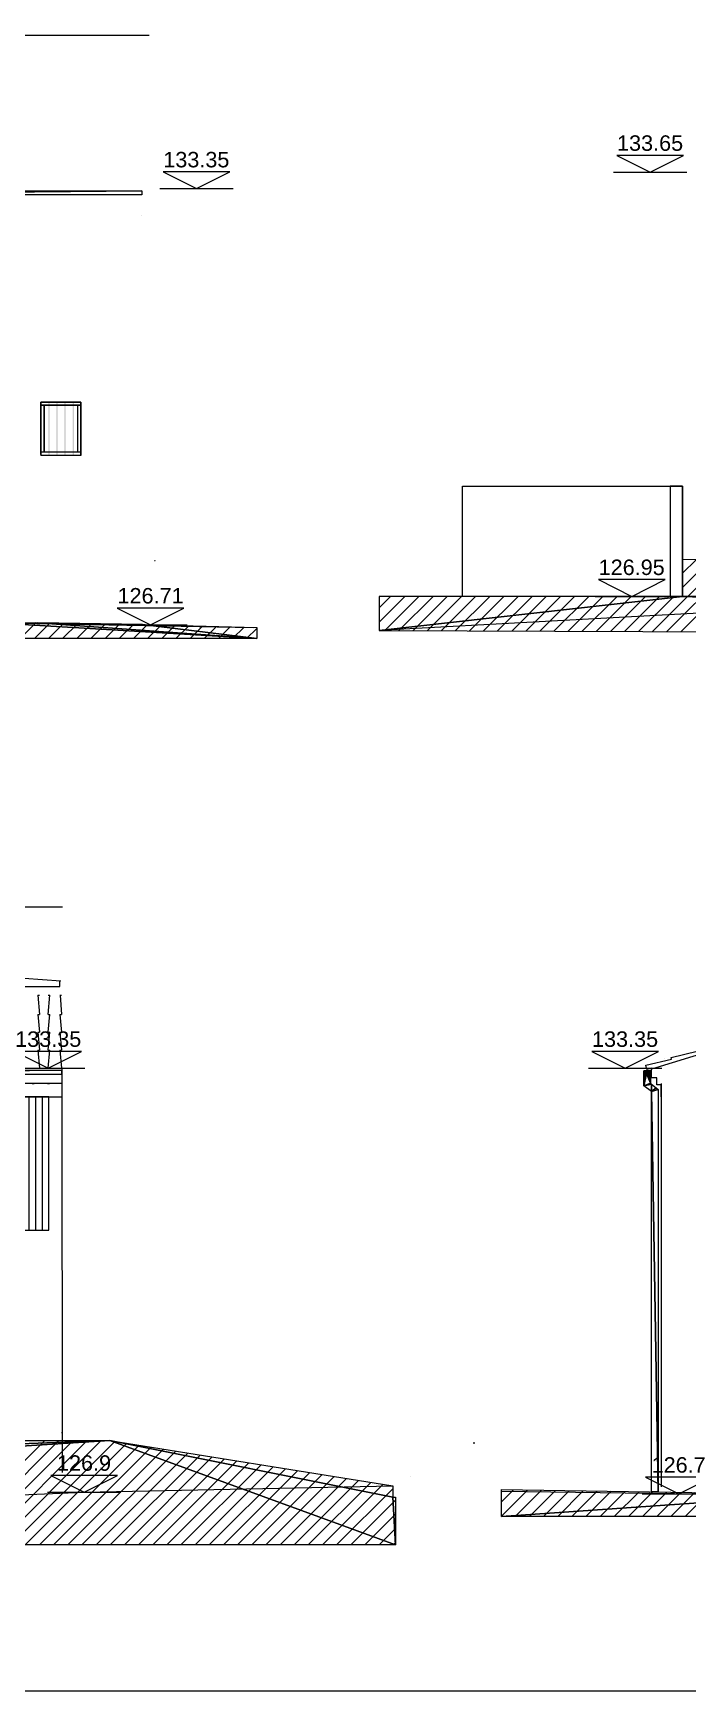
# Model space of a CAD drawing. Header units: metres. Extents: x 1.8 to 61.8, y -52.8 to -10.8.
# Drawn here: x 22.29 to 27.2, y -52.77 to -40.34 of the extents above; entities that cross this region are included whole.
import ezdxf
from ezdxf.enums import TextEntityAlignment as Align
from ezdxf.lldxf.tags import DXFTag

# ---------------------------------------------------------------- set-up
doc = ezdxf.new("R2010")
doc.units = ezdxf.units.M
doc.header["$MEASUREMENT"] = 0
for name, color, linetype in [('Calque commun', 7, 'Continuous'), ('Calque59', 7, 'Continuous'), ('Calque79', 7, 'Continuous'), ('Cotations', 7, 'Continuous')]:
    doc.layers.add(name, color=color, linetype=linetype)
doc.styles.add('Arial15', font='arial.ttf', dxfattribs={"height": 0.231939})
tags = doc.linetypes.add('HIDDEN', pattern=[0.375, 0.25, -0.125]).pattern_tags.tags
tags[6:7] = [DXFTag(74, 4), DXFTag(75, 0), DXFTag(340, '0'), DXFTag(46, 1.0), DXFTag(50, 0.0), DXFTag(44, 0.0), DXFTag(45, 0.0)]
tags[4:5] = [DXFTag(74, 4), DXFTag(75, 0), DXFTag(340, '0'), DXFTag(46, 1.0), DXFTag(50, 0.0), DXFTag(44, 0.0), DXFTag(45, 0.0)]

# ---------------------------------------------------------------- blocks, each defined once
blk = doc.blocks.new('TOIT FACADE 40')
at = {"layer": 'Calque commun', "color": 32, "linetype": 'Continuous', "lineweight": 9}
blk.add_line((90.134, -18.599), (90.134, -18.521), dxfattribs=at)
at = {"layer": 'Calque commun', "color": 7, "linetype": 'Continuous', "lineweight": 9}
blk.add_line((90.171, -25.892), (90.17, -19.825), dxfattribs=at)
at = {"layer": 'Calque59', "color": 32, "linetype": 'Continuous', "lineweight": 9}
for p, q in [((89.801, -18.731), (89.826, -18.731)), ((89.803, -18.731), (89.826, -19.019)), ((89.959, -19.019), (89.982, -18.731)), ((89.959, -18.731), (89.984, -18.731)), ((90.134, -18.731), (90.159, -18.731)), ((90.136, -18.731), (90.159, -19.019)), ((89.801, -19.019), (89.826, -19.288)), ((89.801, -19.019), (89.826, -19.019)), ((89.959, -19.288), (89.984, -19.019)), ((89.959, -19.019), (89.984, -19.019)), ((90.134, -19.019), (90.159, -19.288)), ((90.134, -19.019), (90.159, -19.019)), ((89.801, -19.288), (89.826, -19.556)), ((89.801, -19.288), (89.826, -19.288)), ((89.959, -19.556), (89.984, -19.288)), ((89.959, -19.288), (89.984, -19.288)), ((90.134, -19.288), (90.159, -19.556)), ((90.134, -19.288), (90.159, -19.288)), ((89.801, -19.556), (89.826, -19.825)), ((89.801, -19.556), (89.826, -19.556)), ((89.959, -19.825), (89.984, -19.556)), ((89.959, -19.556), (89.984, -19.556)), ((90.134, -19.556), (90.159, -19.825)), ((90.134, -19.556), (90.159, -19.556)), ((89.801, -19.825), (89.826, -19.825)), ((89.959, -19.825), (89.984, -19.825)), ((90.134, -19.825), (90.159, -19.825)), ((89.717, -20.058), (89.746, -20.058)), ((89.946, -20.058), (89.976, -20.058))]:
    blk.add_line(p, q, dxfattribs=at)
blk.add_polyline3d([(90.148, -18.521, 0), (89.599, -18.482, 0), (89.599, -18.599, 0), (90.134, -18.599, 0)], dxfattribs=at)
blk = doc.blocks.new('Block4')
at = {"layer": 'Calque commun', "color": 0, "linetype": 'Continuous', "lineweight": 9}
blk.add_line((-0.55, 0), (0.55, 0), dxfattribs=at)
blk.add_polyline3d([(-0.5, 0.25, 0), (0, 0, 0), (0.5, 0.25, 0), (-0.5, 0.25, 0)], dxfattribs=at)
blk = doc.blocks.new('Lvl1')
at = {"layer": 'Calque commun', "color": 0, "linetype": 'ByBlock', "lineweight": -2}
blk.add_blockref('Block4', (0, 0), dxfattribs=at)
blk = doc.blocks.new('facade villa 123-2')
at = {"layer": 'Cotations', "color": 250, "linetype": 'ByBlock', "lineweight": -2}
blk.add_blockref('Lvl1', (-41.922, 28.555), dxfattribs=at)
at = {"layer": 'Cotations', "color": 212, "linetype": 'ByBlock', "lineweight": -2, "style": 'Arial15'}
blk.add_text('133.35', height=0.2319, dxfattribs=at).set_placement((-41.923, 28.805), align=Align.BOTTOM_CENTER)
blk = doc.blocks.new('facade villa 123-7')
at = {"layer": 'Cotations', "color": 250, "linetype": 'ByBlock', "lineweight": -2}
blk.add_blockref('Lvl1', (-44.142, 15.365), dxfattribs=at)
at = {"layer": 'Cotations', "color": 212, "linetype": 'ByBlock', "lineweight": -2, "style": 'Arial15'}
blk.add_text('133.35', height=0.2319, dxfattribs=at).set_placement((-44.143, 15.615), align=Align.BOTTOM_CENTER)
blk = doc.blocks.new('facade villa 123-8')
at = {"layer": 'Cotations', "color": 250, "linetype": 'ByBlock', "lineweight": -2}
blk.add_blockref('Lvl1', (-35.12, 28.803), dxfattribs=at)
at = {"layer": 'Cotations', "color": 212, "linetype": 'ByBlock', "lineweight": -2, "style": 'Arial15'}
blk.add_text('133.65', height=0.2319, dxfattribs=at).set_placement((-35.121, 29.053), align=Align.BOTTOM_CENTER)
blk = doc.blocks.new('facade villa 123-9')
at = {"layer": 'Cotations', "color": 250, "linetype": 'ByBlock', "lineweight": -2}
blk.add_blockref('Lvl1', (-35.495, 15.365), dxfattribs=at)
at = {"layer": 'Cotations', "color": 212, "linetype": 'ByBlock', "lineweight": -2, "style": 'Arial15'}
blk.add_text('133.35', height=0.2319, dxfattribs=at).set_placement((-35.496, 15.615), align=Align.BOTTOM_CENTER)
blk = doc.blocks.new('hatch24')
at = {"layer": 'Calque commun', "color": 8, "linetype": 'Continuous', "lineweight": 9}
for p, q in [((-44.732, 14.933), (-44.732, 12.933)), ((-44.632, 14.933), (-44.632, 12.933)), ((-44.532, 14.933), (-44.532, 12.933)), ((-44.432, 14.933), (-44.432, 12.933)), ((-44.332, 14.933), (-44.332, 12.933)), ((-44.232, 14.933), (-44.232, 12.933))]:
    blk.add_line(p, q, dxfattribs=at)
mesh = blk.add_polyface(dxfattribs=at)
corners = [(-44.132, 14.933), (-44.732, 14.933), (-44.732, 12.933), (-44.132, 12.933)]
mesh.append_faces([[corners[k] for k in face] for face in [(0, 1, 2, 3)]], dxfattribs={"color": 8})
blk = doc.blocks.new('facade villa 123-16')
at = {"layer": 'Cotations', "color": 250, "linetype": 'ByBlock', "lineweight": -2}
blk.add_blockref('Lvl1', (-42.608, 22.014), dxfattribs=at)
at = {"layer": 'Cotations', "color": 212, "linetype": 'ByBlock', "lineweight": -2, "style": 'Arial15'}
blk.add_text('126.71', height=0.2319, dxfattribs=at).set_placement((-42.609, 22.264), align=Align.BOTTOM_CENTER)
blk = doc.blocks.new('facade villa 123-23')
at = {"layer": 'Cotations', "color": 250, "linetype": 'ByBlock', "lineweight": -2}
blk.add_blockref('Lvl1', (-43.605, 9.007), dxfattribs=at)
at = {"layer": 'Cotations', "color": 212, "linetype": 'ByBlock', "lineweight": -2, "style": 'Arial15'}
blk.add_text('126.9', height=0.2319, dxfattribs=at).set_placement((-43.606, 9.257), align=Align.BOTTOM_CENTER)
blk = doc.blocks.new('hatch27')
at = {"layer": 'Calque commun', "color": 7, "linetype": 'Continuous', "lineweight": 9}
for p, q in [((-44.195, 9.78), (-45.759, 8.216)), ((-43.983, 9.78), (-45.547, 8.216)), ((-43.771, 9.78), (-45.335, 8.216)), ((-43.559, 9.78), (-45.123, 8.216)), ((-43.347, 9.78), (-44.911, 8.216)), ((-43.146, 9.768), (-44.699, 8.216)), ((-42.964, 9.739), (-44.487, 8.216)), ((-42.781, 9.709), (-44.274, 8.216)), ((-42.598, 9.68), (-44.062, 8.216)), ((-42.415, 9.651), (-43.85, 8.216)), ((-42.232, 9.621), (-43.638, 8.216)), ((-42.05, 9.592), (-43.426, 8.216)), ((-41.867, 9.563), (-43.214, 8.216)), ((-41.684, 9.534), (-43.002, 8.216)), ((-41.501, 9.504), (-42.79, 8.216)), ((-41.318, 9.475), (-42.577, 8.216)), ((-41.136, 9.446), (-42.365, 8.216)), ((-40.953, 9.416), (-42.153, 8.216)), ((-40.77, 9.387), (-41.941, 8.216)), ((-40.587, 9.358), (-41.729, 8.216)), ((-40.404, 9.328), (-41.517, 8.216)), ((-40.222, 9.299), (-41.305, 8.216)), ((-40.039, 9.27), (-41.093, 8.216)), ((-39.856, 9.24), (-40.88, 8.216)), ((-39.673, 9.211), (-40.668, 8.216)), ((-39.49, 9.182), (-40.456, 8.216)), ((-39.307, 9.152), (-40.244, 8.216)), ((-39.125, 9.123), (-40.032, 8.216)), ((-38.978, 9.057), (-39.82, 8.216)), ((-38.937, 8.886), (-39.608, 8.216)), ((-38.937, 8.674), (-39.396, 8.216)), ((-38.937, 8.462), (-39.183, 8.216)), ((-38.937, 8.25), (-38.971, 8.216))]:
    blk.add_line(p, q, dxfattribs=at)
at = {"layer": 'Calque commun', "color": 7, "linetype": 'Continuous', "lineweight": 18}
mesh = blk.add_polyface(dxfattribs=at)
corners = [(-38.978, 8.929), (-38.937, 8.929), (-38.937, 8.216), (-67.691, 8.93), (-66.106, 8.929), (-67.691, 8.216), (-43.221, 9.78), (-65.154, 9.78), (-38.978, 9.099)]
mesh.append_faces([[corners[k] for k in face] for face in [(6, 4, 7)]], dxfattribs={"vtx0": -1, "color": 7})
mesh.append_faces([[corners[k] for k in face] for face in [(6, 5, 4), (6, 0, 2)]], dxfattribs={"vtx0": -1, "vtx1": -1, "vtx2": -1, "color": 7})
mesh.append_faces([[corners[k] for k in face] for face in [(6, 2, 5)]], dxfattribs={"vtx0": -1, "vtx2": -1, "color": 7})
mesh.append_faces([[corners[k] for k in face] for face in [(3, 4, 5)]], dxfattribs={"vtx1": -1, "color": 7})
mesh.append_faces([[corners[k] for k in face] for face in [(0, 1, 2), (6, 8, 0)]], dxfattribs={"vtx2": -1, "color": 7})
blk = doc.blocks.new('facade villa 123-25')
at = {"layer": 'Cotations', "color": 250, "linetype": 'ByBlock', "lineweight": -2}
blk.add_blockref('Lvl1', (-34.692, 8.979), dxfattribs=at)
at = {"layer": 'Cotations', "color": 212, "linetype": 'ByBlock', "lineweight": -2, "style": 'Arial15'}
blk.add_text('126.7', height=0.2319, dxfattribs=at).set_placement((-34.693, 9.229), align=Align.BOTTOM_CENTER)
blk = doc.blocks.new('hatch28')
at = {"layer": 'Calque commun', "color": 7, "linetype": 'Continuous', "lineweight": 9}
for p, q in [((-37.168, 9.041), (-37.35, 8.859)), ((-36.959, 9.038), (-37.35, 8.647)), ((-36.75, 9.035), (-37.143, 8.642)), ((-36.541, 9.032), (-36.931, 8.642)), ((-36.332, 9.028), (-36.718, 8.642)), ((-36.123, 9.025), (-36.506, 8.642)), ((-35.914, 9.022), (-36.294, 8.642)), ((-35.705, 9.019), (-36.082, 8.642)), ((-35.496, 9.016), (-35.87, 8.642)), ((-35.287, 9.013), (-35.658, 8.642)), ((-35.078, 9.01), (-35.446, 8.642)), ((-34.869, 9.007), (-35.233, 8.642)), ((-34.66, 9.003), (-35.021, 8.642)), ((-34.451, 9), (-34.809, 8.642)), ((-34.242, 8.997), (-34.597, 8.642))]:
    blk.add_line(p, q, dxfattribs=at)
at = {"layer": 'Calque commun', "color": 7, "linetype": 'Continuous', "lineweight": 18}
mesh = blk.add_polyface(dxfattribs=at)
corners = [(-25.731, 9.772), (-21.947, 9.044), (-32.592, 8.972), (-30.355, 9.772), (-17.754, 8.642), (-17.754, 9.044), (-37.35, 8.642), (-37.35, 9.044), (-21.947, 9.777), (-25.747, 9.777)]
mesh.append_faces([[corners[k] for k in face] for face in [(4, 1, 5)]], dxfattribs={"vtx0": -1, "color": 7})
mesh.append_faces([[corners[k] for k in face] for face in [(0, 1, 2), (4, 2, 1)]], dxfattribs={"vtx0": -1, "vtx1": -1, "vtx2": -1, "color": 7})
mesh.append_faces([[corners[k] for k in face] for face in [(0, 8, 1)]], dxfattribs={"vtx0": -1, "vtx2": -1, "color": 7})
mesh.append_faces([[corners[k] for k in face] for face in [(3, 0, 2)]], dxfattribs={"vtx1": -1, "color": 7})
mesh.append_faces([[corners[k] for k in face] for face in [(4, 6, 2)]], dxfattribs={"vtx1": -1, "vtx2": -1, "color": 7})
mesh.append_faces([[corners[k] for k in face] for face in [(6, 7, 2), (0, 9, 8)]], dxfattribs={"vtx2": -1, "color": 7})
blk = doc.blocks.new('facade villa 123-28')
at = {"layer": 'Cotations', "color": 250, "linetype": 'ByBlock', "lineweight": -2}
blk.add_blockref('Lvl1', (-35.396, 22.441), dxfattribs=at)
at = {"layer": 'Cotations', "color": 212, "linetype": 'ByBlock', "lineweight": -2, "style": 'Arial15'}
blk.add_text('126.95', height=0.2319, dxfattribs=at).set_placement((-35.397, 22.691), align=Align.BOTTOM_CENTER)
blk = doc.blocks.new('hatch29')
at = {"layer": 'Calque commun', "color": 7, "linetype": 'Continuous', "lineweight": 9}
for p, q in [((-35.083, 21.913), (-34.009, 22.987)), ((-34.871, 21.912), (-33.798, 22.986)), ((-34.66, 21.911), (-33.587, 22.984)), ((-34.633, 22.787), (-34.43, 22.99)), ((-34.633, 22.575), (-34.22, 22.988)), ((-39.183, 22.268), (-39.01, 22.441)), ((-39.182, 22.056), (-38.798, 22.441)), ((-39.098, 21.928), (-38.586, 22.441)), ((-38.887, 21.928), (-38.374, 22.441)), ((-38.675, 21.927), (-38.161, 22.441)), ((-38.464, 21.926), (-37.949, 22.441)), ((-38.253, 21.925), (-37.737, 22.441)), ((-38.041, 21.924), (-37.525, 22.441)), ((-37.83, 21.923), (-37.313, 22.441)), ((-37.619, 21.923), (-37.101, 22.441)), ((-37.407, 21.922), (-36.889, 22.441)), ((-37.196, 21.921), (-36.677, 22.441)), ((-36.985, 21.92), (-36.464, 22.441)), ((-36.773, 21.919), (-36.252, 22.441)), ((-36.562, 21.919), (-36.04, 22.441)), ((-36.351, 21.918), (-35.828, 22.441)), ((-36.139, 21.917), (-35.616, 22.441)), ((-35.928, 21.916), (-35.404, 22.441)), ((-35.717, 21.915), (-35.192, 22.441)), ((-35.505, 21.915), (-34.979, 22.441)), ((-35.294, 21.914), (-34.767, 22.441))]:
    blk.add_line(p, q, dxfattribs=at)
at = {"layer": 'Calque commun', "color": 7, "linetype": 'Continuous', "lineweight": 18}
mesh = blk.add_polyface(dxfattribs=at)
corners = [(-16.782, 21.844), (-34.633, 22.441), (-39.182, 21.929), (-39.183, 22.441), (-16.782, 22.441), (-16.782, 22.879), (-34.633, 22.991)]
mesh.append_faces([[corners[k] for k in face] for face in [(0, 1, 2), (5, 1, 4)]], dxfattribs={"vtx0": -1, "vtx1": -1, "color": 7})
mesh.append_faces([[corners[k] for k in face] for face in [(0, 4, 1)]], dxfattribs={"vtx1": -1, "vtx2": -1, "color": 7})
mesh.append_faces([[corners[k] for k in face] for face in [(1, 3, 2), (5, 6, 1)]], dxfattribs={"vtx2": -1, "color": 7})
blk = doc.blocks.new('hatch30')
at = {"layer": 'Calque commun', "color": 7, "linetype": 'Continuous', "lineweight": 9}
for p, q in [((-44.324, 22.047), (-44.563, 21.808)), ((-44.116, 22.043), (-44.351, 21.808)), ((-43.908, 22.039), (-44.139, 21.808)), ((-43.699, 22.035), (-43.927, 21.808)), ((-43.491, 22.032), (-43.715, 21.808)), ((-43.282, 22.028), (-43.502, 21.808)), ((-43.074, 22.024), (-43.29, 21.808)), ((-42.866, 22.021), (-43.078, 21.808)), ((-42.658, 22.016), (-42.866, 21.808)), ((-42.451, 22.011), (-42.654, 21.808)), ((-42.244, 22.006), (-42.442, 21.808)), ((-42.037, 22.001), (-42.23, 21.808)), ((-41.83, 21.996), (-42.017, 21.808)), ((-41.622, 21.991), (-41.805, 21.808)), ((-41.415, 21.986), (-41.593, 21.808)), ((-41.208, 21.981), (-41.381, 21.808)), ((-41.017, 21.96), (-41.169, 21.808))]:
    blk.add_line(p, q, dxfattribs=at)
at = {"layer": 'Calque commun', "color": 7, "linetype": 'Continuous', "lineweight": 18}
mesh = blk.add_polyface(dxfattribs=at)
corners = [(-62.361, 22.79), (-55.6, 23.153), (-45.194, 22.06), (-49.308, 23.128), (-47.311, 22.701), (-48.91, 23.128), (-48.546, 23.128), (-62.361, 22.8), (-72.808, 22.538), (-68.093, 22.538), (-72.808, 21.808), (-49.302, 23.128), (-49.166, 23.128), (-44.3, 22.046), (-42.73, 22.018), (-42.73, 22.018), (-65.886, 22.815), (-41.017, 21.808), (-41.017, 21.976)]
mesh.append_faces([[corners[k] for k in face] for face in [(17, 15, 18)]], dxfattribs={"vtx0": -1, "color": 7})
mesh.append_faces([[corners[k] for k in face] for face in [(3, 4, 1), (11, 4, 3), (5, 4, 12)]], dxfattribs={"vtx0": -1, "vtx1": -1, "color": 7})
mesh.append_faces([[corners[k] for k in face] for face in [(0, 1, 2), (10, 0, 2), (17, 13, 15), (10, 9, 0)]], dxfattribs={"vtx0": -1, "vtx1": -1, "vtx2": -1, "color": 7})
mesh.append_faces([[corners[k] for k in face] for face in [(17, 2, 13)]], dxfattribs={"vtx0": -1, "vtx2": -1, "color": 7})
mesh.append_faces([[corners[k] for k in face] for face in [(7, 1, 0), (8, 9, 10)]], dxfattribs={"vtx1": -1, "color": 7})
mesh.append_faces([[corners[k] for k in face] for face in [(4, 2, 1), (11, 12, 4), (17, 10, 2)]], dxfattribs={"vtx1": -1, "vtx2": -1, "color": 7})
mesh.append_faces([[corners[k] for k in face] for face in [(5, 6, 4), (13, 14, 15), (9, 16, 0)]], dxfattribs={"vtx2": -1, "color": 7})
blk = doc.blocks.new('facade villa 123-31')
at = {"layer": 'Calque commun', "color": 7, "linetype": 'Continuous', "lineweight": 9}
for p, q in [((-42.74, 28.153), (-42.74, 28.153)), ((-44.255, 25.355), (-44.255, 24.555)), ((-44.255, 25.355), (-44.255, 25.355)), ((-43.655, 25.355), (-44.255, 25.355)), ((-44.255, 25.355), (-44.255, 24.555)), ((-43.655, 25.355), (-44.255, 25.355)), ((-44.255, 25.355), (-44.255, 25.355)), ((-43.655, 25.355), (-44.255, 25.355)), ((-44.255, 24.567), (-44.255, 25.355)), ((-44.255, 25.355), (-43.655, 25.355)), ((-44.205, 25.308), (-44.255, 25.308)), ((-44.255, 25.308), (-44.205, 25.308)), ((-43.705, 25.308), (-44.205, 25.308)), ((-44.205, 24.605), (-44.205, 25.308)), ((-44.205, 25.308), (-43.705, 25.308)), ((-44.205, 25.305), (-44.205, 24.605)), ((-43.655, 25.308), (-43.705, 25.308)), ((-43.705, 25.308), (-43.655, 25.308)), ((-43.705, 25.308), (-43.705, 24.617)), ((-43.705, 25.305), (-43.705, 24.605)), ((-43.655, 25.355), (-43.655, 24.555)), ((-43.655, 25.355), (-43.655, 24.555)), ((-43.655, 24.555), (-43.655, 25.355)), ((-43.655, 24.605), (-44.255, 24.605)), ((-44.255, 24.555), (-44.255, 24.555)), ((-43.655, 24.555), (-44.255, 24.555)), ((-44.255, 24.555), (-44.255, 24.555)), ((-43.655, 24.555), (-44.255, 24.555)), ((-37.933, 22.441), (-37.933, 24.091)), ((-37.933, 24.091), (-34.633, 24.091)), ((-34.633, 24.091), (-34.633, 22.989)), ((-42.549, 22.972), (-42.549, 22.972)), ((-42.549, 22.972), (-42.549, 22.972)), ((-42.549, 22.972), (-42.549, 22.972)), ((-42.549, 22.972), (-42.549, 22.972)), ((-42.549, 22.972), (-42.549, 22.972)), ((-42.549, 22.972), (-42.549, 22.972)), ((-42.542, 22.972), (-42.549, 22.972)), ((-42.532, 22.972), (-42.532, 22.972)), ((-42.532, 22.972), (-42.532, 22.972)), ((-34.912, 15.509), (-34.912, 15.509)), ((-43.944, 14.962), (-43.944, 14.962)), ((-34.955, 15.133), (-34.955, 9.088)), ((-43.938, 9.897), (-43.944, 9.897)), ((-43.938, 9.897), (-43.938, 9.897)), ((-43.938, 9.897), (-43.938, 9.897)), ((-37.746, 9.743), (-37.772, 9.743)), ((-37.756, 9.744), (-37.756, 9.743)), ((-38.707, 9.239), (-38.707, 9.239)), ((-38.706, 9.239), (-38.706, 9.239)), ((-38.706, 9.239), (-38.706, 9.239)), ((-34.955, 8.975), (-34.965, 8.975))]:
    blk.add_line(p, q, dxfattribs=at)
at = {"layer": 'Calque commun', "color": 26, "linetype": 'HIDDEN', "lineweight": 18}
for p, q in [((-30.208, 22.416), (-39.182, 21.929)), ((-50.196, 8.725), (-43.61, 9.008)), ((-43.61, 9.008), (-38.978, 9.099)), ((-18.557, 8.768), (-37.35, 9.015))]:
    blk.add_line(p, q, dxfattribs=at)
at = {"layer": 'Calque commun', "color": 26, "linetype": 'HIDDEN', "lineweight": 18, "flags": 128}
blk.add_lwpolyline([(-65.382, 22.729), (-62.398, 22.714), (-50.807, 22.36), (-45.674, 22.06), (-41.069, 21.975)], dxfattribs=at)
at = {"layer": 'Calque commun', "color": 5, "linetype": 'Continuous', "lineweight": 18}
for points in [[(-42.63, 30.85, 0), (-47.202, 30.85, 0), (-47.202, 28.21, 0)], [(-43.927, 17.778, 0), (-48.498, 17.778, 0), (-48.498, 16.17, 0)]]:
    blk.add_polyline3d(points, dxfattribs=at)
at = {"layer": 'Calque commun', "color": 18, "linetype": 'Continuous', "lineweight": 18}
for points in [[(-44.12, 24.56), (-44.12, 25.351), (-44.14, 24.56), (-44.14, 25.351)], [(-44, 24.56), (-44, 25.351), (-44.02, 24.56), (-44.02, 25.351)], [(-43.88, 24.56), (-43.88, 25.351), (-43.9, 24.56), (-43.9, 25.351)], [(-43.759, 24.56), (-43.759, 25.351), (-43.779, 24.56), (-43.779, 25.351)]]:
    blk.add_trace(points, dxfattribs=at)
at = {"layer": 'Calque79', "color": 7, "linetype": 'Continuous', "lineweight": 9}
for p, q in [((-42.74, 28.153), (-42.74, 28.153)), ((-43.944, 14.962), (-43.944, 14.962))]:
    blk.add_line(p, q, dxfattribs=at)
at = {"layer": 'Cotations', "color": 7, "linetype": 'Continuous', "lineweight": 9}
for points in [[(-34.955, 14.933, 0), (-34.955, 15.114, 0), (-35.018, 15.114, 0), (-35.018, 15.221, 0), (-35.099, 15.221, 0), (-35.099, 15.366, 0), (-35.168, 15.345, 0), (-35.186, 15.41, 0), (-34.799, 15.502, 0), (-34.803, 15.527, 0), (-34.416, 15.619, 0)], [(-30.451, 16.773, 0), (-35.099, 15.349, 0)]]:
    blk.add_polyline3d(points, dxfattribs=at)
at = {"layer": 'Calque commun', "color": 0, "linetype": 'ByBlock', "lineweight": -2}
for name, p in [('hatch30', (0, 0)), ('hatch29', (0, 0)), ('TOIT FACADE 40', (-134.102, 35.191)), ('hatch24', (0, 0)), ('hatch27', (0, 0)), ('hatch28', (0, 0))]:
    blk.add_blockref(name, p, dxfattribs=at)
at = {"layer": 'Cotations', "color": 212, "linetype": 'ByBlock', "lineweight": -2}
for name in ['facade villa 123-8', 'facade villa 123-2', 'facade villa 123-28', 'facade villa 123-16', 'facade villa 123-7', 'facade villa 123-9', 'facade villa 123-23', 'facade villa 123-25']:
    blk.add_blockref(name, (0, 0), dxfattribs=at)
at = {"layer": 'Calque commun', "color": 8, "linetype": 'Continuous', "lineweight": 9}
mesh = blk.add_polyface(dxfattribs=at)
corners = [(-49.317, 28.524), (-49.171, 28.463), (-49.271, 28.463), (-42.742, 28.524), (-49.171, 22.963), (-49.271, 22.963), (-49.317, 28.463), (-42.742, 28.463)]
mesh.append_faces([[corners[k] for k in face] for face in [(0, 2, 6)]], dxfattribs={"vtx0": -1, "color": 8})
mesh.append_faces([[corners[k] for k in face] for face in [(0, 1, 2)]], dxfattribs={"vtx0": -1, "vtx1": -1, "vtx2": -1, "color": 8})
mesh.append_faces([[corners[k] for k in face] for face in [(0, 3, 1), (5, 2, 1)]], dxfattribs={"vtx1": -1, "vtx2": -1, "color": 8})
mesh.append_faces([[corners[k] for k in face] for face in [(1, 4, 5), (3, 7, 1)]], dxfattribs={"vtx2": -1, "color": 8})
at = {"layer": 'Calque commun', "color": 7, "linetype": 'Continuous', "lineweight": 18}
mesh = blk.add_polyface(dxfattribs=at)
corners = [(-34.633, 24.091), (-34.82, 24.091), (-34.82, 22.441), (-34.633, 22.441)]
mesh.append_faces([[corners[k] for k in face] for face in [(0, 1, 2, 3)]], dxfattribs={"color": 7})
at = {"layer": 'Calque commun', "color": 8, "linetype": 'Continuous', "lineweight": 9}
mesh = blk.add_polyface(dxfattribs=at)
corners = [(-43.946, 15.271), (-50.213, 15.271), (-43.946, 15.333), (-50.213, 9.771), (-50.313, 9.771), (-50.313, 15.271), (-50.313, 15.333)]
mesh.append_faces([[corners[k] for k in face] for face in [(0, 1, 2)]], dxfattribs={"vtx1": -1, "color": 8})
mesh.append_faces([[corners[k] for k in face] for face in [(4, 5, 1), (5, 6, 1), (6, 2, 1)]], dxfattribs={"vtx1": -1, "vtx2": -1, "color": 8})
mesh.append_faces([[corners[k] for k in face] for face in [(1, 3, 4)]], dxfattribs={"vtx2": -1, "color": 8})
mesh = blk.add_polyface(dxfattribs=at)
corners = [(-35.116, 15.327), (-35.118, 15.319), (-35.214, 15.319), (-35.191, 15.291), (-35.18, 15.287), (-35.184, 15.288), (-35.198, 15.296), (-35.141, 15.291), (-35.215, 15.323), (-35.216, 15.327), (-35.211, 15.311), (-35.213, 15.315), (-35.16, 15.285), (-35.172, 15.285), (-35.148, 15.288), (-35.145, 15.29), (-35.134, 15.296), (-35.137, 15.294), (-35.126, 15.305), (-35.152, 15.287), (-35.156, 15.286), (-35.123, 15.308), (-35.117, 15.323), (-35.204, 15.302), (-35.201, 15.299), (-35.206, 15.305), (-35.209, 15.308), (-35.12, 15.315), (-35.176, 15.286), (-35.164, 15.285), (-35.168, 15.285), (-35.128, 15.302), (-35.131, 15.299), (-35.121, 15.311), (-35.195, 15.294), (-35.188, 15.29)]
mesh.append_faces([[corners[k] for k in face] for face in [(0, 8, 9), (14, 7, 15), (12, 19, 20), (23, 6, 24), (16, 31, 32), (21, 27, 33), (3, 5, 35)]], dxfattribs={"vtx0": -1, "color": 8})
mesh.append_faces([[corners[k] for k in face] for face in [(0, 1, 2), (3, 6, 7), (12, 13, 3), (16, 7, 6), (18, 2, 1), (25, 2, 6), (13, 4, 3), (16, 2, 18), (12, 7, 19), (16, 6, 2), (12, 3, 7)]], dxfattribs={"vtx0": -1, "vtx1": -1, "vtx2": -1, "color": 8})
mesh.append_faces([[corners[k] for k in face] for face in [(3, 4, 5), (21, 1, 27), (16, 18, 31), (12, 30, 13), (0, 2, 8)]], dxfattribs={"vtx0": -1, "vtx2": -1, "color": 8})
mesh.append_faces([[corners[k] for k in face] for face in [(21, 18, 1), (26, 10, 2), (23, 25, 6), (25, 26, 2), (14, 19, 7)]], dxfattribs={"vtx1": -1, "vtx2": -1, "color": 8})
mesh.append_faces([[corners[k] for k in face] for face in [(10, 11, 2), (16, 17, 7), (0, 22, 1), (13, 28, 4), (12, 29, 30), (3, 34, 6)]], dxfattribs={"vtx2": -1, "color": 8})
mesh = blk.add_polyface(dxfattribs=at)
corners = [(-35.175, 15.285), (-35.216, 15.1), (-35.18, 15.287), (-35.1, 15.013), (-35, 9.009), (-35.1, 9.009), (-35.116, 15.138), (-35.158, 15.285), (-35.152, 15.287), (-35.1, 15.125), (-35.21, 15.311), (-35.207, 15.306), (-35.122, 15.311), (-35.119, 15.316), (-35.147, 15.289), (-35.204, 15.302), (-35.2, 15.298), (-35.163, 15.285), (-35.03, 15.068), (-35, 15.044), (-35.117, 15.321), (-35.142, 15.291), (-35.137, 15.294), (-35.216, 15.327), (-35.215, 15.321), (-35.185, 15.289), (-35.125, 15.306), (-35.169, 15.285), (-35.132, 15.298), (-35.128, 15.302), (-35.195, 15.294), (-35.213, 15.316), (-35.191, 15.291), (-35.116, 15.327)]
mesh.append_faces([[corners[k] for k in face] for face in [(3, 4, 5)]], dxfattribs={"vtx0": -1, "color": 8})
mesh.append_faces([[corners[k] for k in face] for face in [(0, 1, 2)]], dxfattribs={"vtx0": -1, "vtx1": -1, "color": 8})
mesh.append_faces([[corners[k] for k in face] for face in [(0, 6, 1)]], dxfattribs={"vtx0": -1, "vtx1": -1, "vtx2": -1, "color": 8})
mesh.append_faces([[corners[k] for k in face] for face in [(6, 7, 8), (1, 6, 9), (1, 15, 16), (3, 18, 19), (6, 21, 22), (3, 19, 4), (3, 9, 18), (1, 25, 2), (1, 31, 10)]], dxfattribs={"vtx0": -1, "vtx2": -1, "color": 8})
mesh.append_faces([[corners[k] for k in face] for face in [(23, 24, 1)]], dxfattribs={"vtx1": -1, "color": 8})
mesh.append_faces([[corners[k] for k in face] for face in [(10, 11, 1), (12, 13, 6), (8, 14, 6), (17, 7, 6), (13, 20, 6), (14, 21, 6), (3, 1, 9), (26, 12, 6), (27, 17, 6), (28, 29, 6), (0, 27, 6), (16, 30, 1), (22, 28, 6), (24, 31, 1), (29, 26, 6), (11, 15, 1), (32, 25, 1), (30, 32, 1)]], dxfattribs={"vtx1": -1, "vtx2": -1, "color": 8})
mesh.append_faces([[corners[k] for k in face] for face in [(20, 33, 6)]], dxfattribs={"vtx2": -1, "color": 8})
at = {"layer": 'Calque commun', "color": 5, "linetype": 'Continuous', "lineweight": 9}
mesh = blk.add_polyface(dxfattribs=at)
corners = [(-50.213, 14.933), (-43.932, 14.933), (-43.932, 15.133), (-50.213, 15.133)]
mesh.append_faces([[corners[k] for k in face] for face in [(0, 1, 2, 3)]], dxfattribs={"color": 5})

msp = doc.modelspace()

# ---------------------------------------------------------------- block references
at = {"layer": 'Calque commun', "color": 0, "linetype": 'ByBlock', "lineweight": -2, "xscale": 0.5, "yscale": 0.5, "zscale": 0.5}
msp.add_blockref('facade villa 123-31', (44.478, -55.779), dxfattribs=at)

# ---------------------------------------------------------------- meshes
at = {"layer": 'Calque commun', "color": 7, "linetype": 'Continuous', "lineweight": 9}
mesh = msp.add_polyface(dxfattribs=at)
corners = [(61.764, -10.766), (1.764, -10.766), (1.764, -52.766), (61.764, -52.766)]
mesh.append_faces([[corners[k] for k in face] for face in [(0, 1, 2, 3)]], dxfattribs={"color": 7})

doc.saveas('drawing.dxf')
